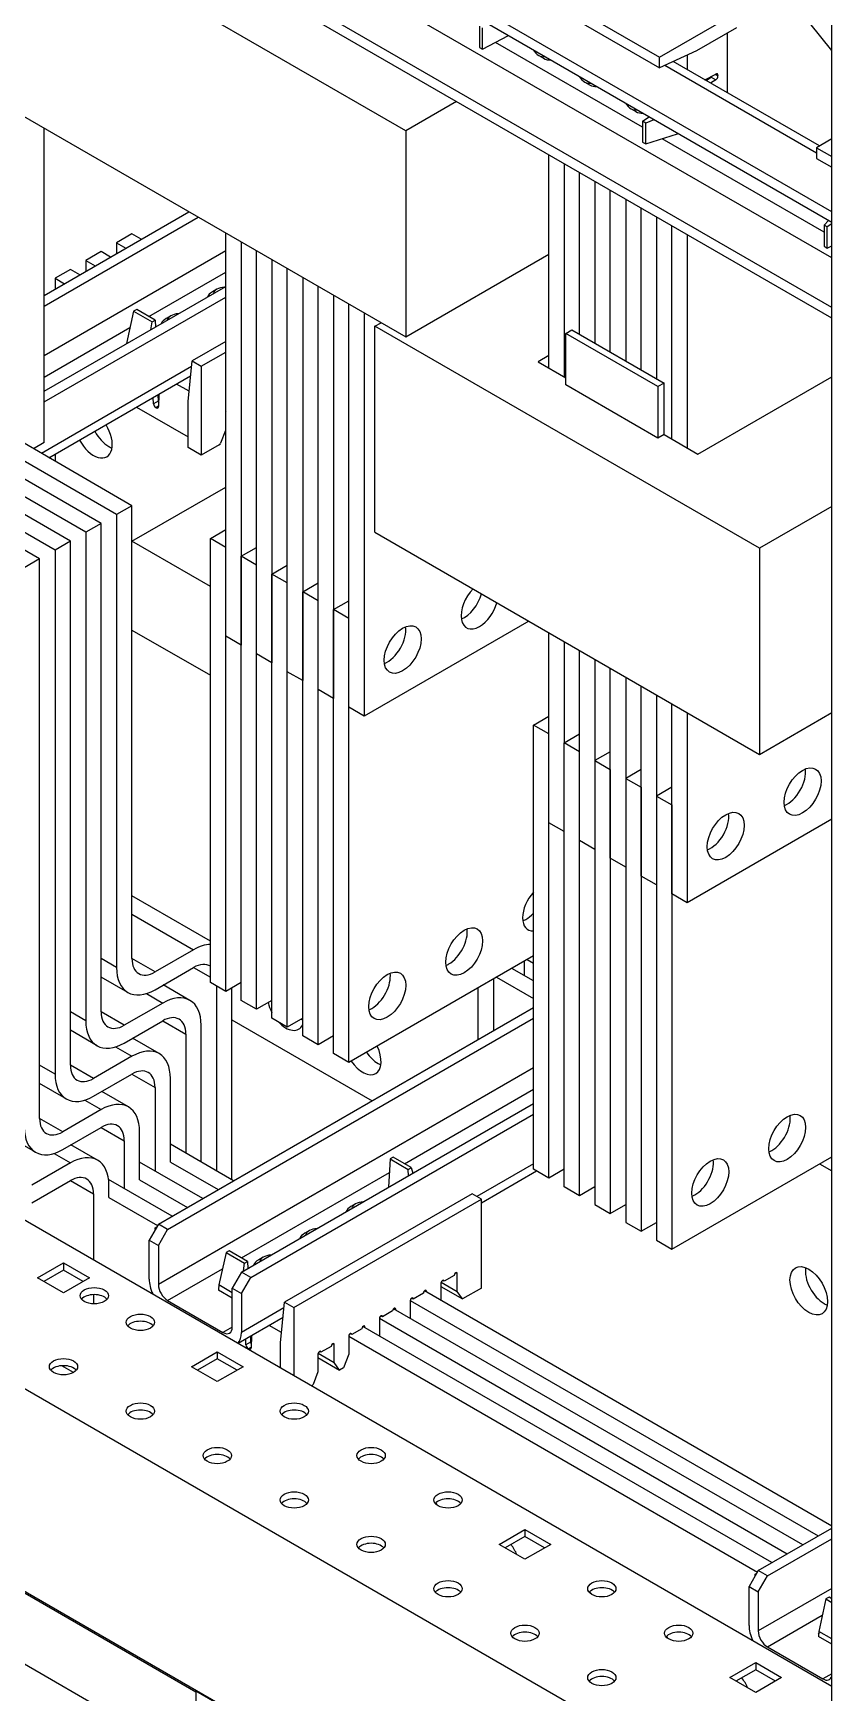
# Model space of a CAD drawing. Header units: millimetres. Extents: x -116965 to 323937, y 291661 to 566926.
# Drawn here: x -23767.9 to -23676.1, y 302026.2 to 302216.9 of the extents above; entities that cross this region are included whole.
import ezdxf

# ---------------------------------------------------------------- set-up
doc = ezdxf.new("R2010")
doc.units = ezdxf.units.MM
doc.layers.add('ALPHA', color=255, linetype='Continuous')

msp = doc.modelspace()

# ---------------------------------------------------------------- linework, layer by layer
at = {"layer": 'ALPHA'}
for p, q in [((-23676.075635, 301916.535124), (-23676.075635, 302386.020658)), ((-23676.075635, 302196.389325), (-23849.67035, 302296.61428)), ((-23676.075635, 302195.16458), (-23849.67035, 302295.389535)), ((-23676.075635, 302191.082097), (-23846.488369, 302289.469935)), ((-23676.075635, 302185.366621), (-23849.67035, 302285.591576)), ((-23676.075635, 302184.141876), (-23849.67035, 302284.366831)), ((-23725.042779, 302205.676974), (-23769.236953, 302231.192492)), ((-23717.441382, 302226.599698), (-23695.874625, 302214.148125)), ((-23717.441382, 302225.374953), (-23695.874625, 302212.923381)), ((-23676.075635, 302214.911587), (-23684.118975, 302224.917638)), ((-23695.874625, 302214.148125), (-23687.03579, 302219.251229)), ((-23716.557498, 302217.720298), (-23716.557498, 302215.270808)), ((-23716.203945, 302215.066684), (-23716.203945, 302217.516174)), ((-23716.203945, 302215.066684), (-23713.246953, 302216.62545)), ((-23687.03579, 302217.512091), (-23691.631984, 302214.858478)), ((-23688.09645, 302216.899719), (-23688.09645, 302210.059634)), ((-23731.583518, 302216.189367), (-23731.583518, 302216.189367)), ((-23729.815751, 302215.168747), (-23729.815751, 302215.168746)), ((-23716.557498, 302215.270808), (-23716.203945, 302215.066684)), ((-23697.819169, 302206.085222), (-23714.725449, 302215.846067)), ((-23691.631984, 302214.857967), (-23695.874625, 302212.923381)), ((-23691.631984, 302214.858478), (-23691.631984, 302214.857967)), ((-23709.751595, 302214.342043), (-23709.221265, 302214.035857)), ((-23695.874625, 302212.923381), (-23695.874625, 302214.148125)), ((-23677.843402, 302203.125422), (-23695.282008, 302213.193606)), ((-23677.495052, 302203.938914), (-23694.300129, 302213.641329)), ((-23692.699173, 302214.371343), (-23692.692644, 302214.367574)), ((-23692.692644, 302214.367574), (-23692.692644, 302212.713248)), ((-23704.448295, 302211.280181), (-23703.917964, 302210.973995)), ((-23690.657196, 302211.538081), (-23689.413021, 302212.206237)), ((-23690.529214, 302211.46419), (-23689.937725, 302211.844076)), ((-23690.217771, 302211.664216), (-23690.217771, 302211.774065)), ((-23689.407395, 302211.53789), (-23689.998884, 302211.158004)), ((-23689.937725, 302211.844076), (-23689.407395, 302211.53789)), ((-23689.157111, 302211.988095), (-23689.476188, 302212.172315)), ((-23689.422443, 302212.201177), (-23689.157111, 302212.047988)), ((-23689.157111, 302212.047988), (-23689.157111, 302211.988095)), ((-23719.209149, 302209.045022), (-23725.042779, 302205.676974)), ((-23769.236953, 302207.514091), (-23725.042779, 302181.998573)), ((-23699.144994, 302208.218319), (-23698.614664, 302207.912133)), ((-23697.819169, 302206.782194), (-23697.051689, 302207.27511)), ((-23696.513201, 302206.964214), (-23697.465615, 302206.57807)), ((-23766.585301, 302169.853188), (-23766.585302, 302205.98316)), ((-23725.042779, 302205.676974), (-23725.042779, 302181.998573)), ((-23697.819169, 302206.782194), (-23697.819169, 302204.374148)), ((-23697.465615, 302206.57807), (-23697.819169, 302206.782194)), ((-23697.465615, 302204.170023), (-23697.465615, 302206.57807)), ((-23697.465615, 302204.170023), (-23693.824015, 302205.336858)), ((-23693.824015, 302205.336858), (-23693.824015, 302205.411612)), ((-23693.824015, 302205.336858), (-23693.756917, 302205.372873)), ((-23697.819169, 302204.374148), (-23697.465615, 302204.170023)), ((-23676.959519, 302194.041897), (-23695.559696, 302204.780715)), ((-23676.075635, 302204.758415), (-23677.843402, 302203.737794)), ((-23677.843402, 302203.737794), (-23677.843402, 302202.513049)), ((-23677.843402, 302203.737794), (-23676.075635, 302202.717173)), ((-23708.602546, 302178.4264), (-23708.602547, 302202.921297)), ((-23706.83478, 302201.900677), (-23706.834779, 302177.40578)), ((-23677.843402, 302202.513049), (-23676.075635, 302201.492428)), ((-23705.067013, 302182.304759), (-23705.067013, 302200.880056)), ((-23703.299246, 302199.859435), (-23703.299246, 302181.284138)), ((-23701.531479, 302180.263518), (-23701.531479, 302198.838815)), ((-23699.763712, 302197.818194), (-23699.763712, 302179.242897)), ((-23766.585302, 302186.776714), (-23749.9552, 302196.381766)), ((-23766.585302, 302185.551736), (-23748.894539, 302195.769393)), ((-23697.995945, 302178.222276), (-23697.995945, 302196.797573)), ((-23696.228178, 302195.776952), (-23696.228178, 302177.201656)), ((-23756.509031, 302193.837776), (-23758.276798, 302192.817155)), ((-23755.434232, 302193.21724), (-23756.509031, 302193.837776)), ((-23745.725653, 302147.603655), (-23745.725653, 302193.939836)), ((-23694.460411, 302170.261435), (-23694.460411, 302194.756332)), ((-23692.692644, 302193.735711), (-23692.692644, 302169.240814)), ((-23676.959519, 302194.858394), (-23676.445162, 302195.377927)), ((-23676.605965, 302194.65427), (-23676.959519, 302194.858394)), ((-23676.959519, 302194.858394), (-23676.959518, 302192.408904)), ((-23676.075635, 302194.987081), (-23676.605965, 302194.65427)), ((-23676.605965, 302192.20478), (-23676.605965, 302194.65427)), ((-23745.725653, 302191.884171), (-23766.585301, 302179.83626)), ((-23760.044565, 302191.796534), (-23761.812332, 302190.775913)), ((-23758.969092, 302191.17561), (-23760.044565, 302191.796534)), ((-23758.276798, 302192.817155), (-23757.201662, 302192.196425)), ((-23758.276798, 302192.817155), (-23758.276798, 302191.575458)), ((-23743.957887, 302192.919215), (-23743.957887, 302146.583034)), ((-23742.19012, 302145.562413), (-23742.19012, 302191.898595)), ((-23676.959518, 302192.408904), (-23676.605965, 302192.20478)), ((-23676.605965, 302192.20478), (-23676.075635, 302192.484341)), ((-23763.580099, 302189.755293), (-23765.347866, 302188.734672)), ((-23762.503953, 302189.133979), (-23763.580099, 302189.755293)), ((-23761.812332, 302190.775913), (-23760.736523, 302190.154794)), ((-23761.812332, 302190.775913), (-23761.812332, 302189.533439)), ((-23740.422353, 302190.877974), (-23740.422353, 302144.541792)), ((-23738.654584, 302143.521172), (-23738.654585, 302189.857353)), ((-23725.042779, 302181.998573), (-23708.602547, 302191.490346)), ((-23756.50903, 302162.60678), (-23800.703204, 302188.122298)), ((-23765.347866, 302188.734672), (-23764.271383, 302188.113164)), ((-23765.347866, 302188.734672), (-23765.347866, 302187.49142)), ((-23754.550044, 302184.337743), (-23745.725653, 302189.434448)), ((-23736.886818, 302188.836732), (-23736.886817, 302142.500551)), ((-23760.044564, 302160.565538), (-23804.238738, 302186.081056)), ((-23758.276797, 302161.586159), (-23802.470971, 302187.101677)), ((-23766.585301, 302175.751911), (-23745.725653, 302187.799822)), ((-23766.585301, 302174.526932), (-23745.725653, 302186.574844)), ((-23746.737659, 302187.481838), (-23747.267989, 302187.175652)), ((-23735.119052, 302141.47993), (-23735.119052, 302187.816112)), ((-23733.351285, 302186.795491), (-23733.351285, 302140.45931)), ((-23763.580098, 302158.524296), (-23807.774272, 302184.039815)), ((-23761.812331, 302159.544917), (-23806.006505, 302185.060435)), ((-23756.317339, 302184.949532), (-23757.151923, 302181.226394)), ((-23755.963853, 302185.153695), (-23756.317339, 302184.949532)), ((-23756.317339, 302184.949532), (-23754.195615, 302183.725021)), ((-23753.842129, 302183.929184), (-23755.963853, 302185.153695)), ((-23752.03995, 302184.419393), (-23752.57028, 302184.113206)), ((-23731.583518, 302139.438689), (-23731.583518, 302185.77487)), ((-23729.815751, 302184.754249), (-23729.815751, 302138.418068)), ((-23765.347865, 302157.503676), (-23809.542039, 302183.019194)), ((-23766.585301, 302177.386537), (-23756.737714, 302183.07421)), ((-23754.329517, 302182.830487), (-23754.195615, 302183.725021)), ((-23754.195615, 302183.725021), (-23753.842129, 302183.929184)), ((-23753.842129, 302183.929184), (-23753.812636, 302183.129022)), ((-23728.578313, 302183.223318), (-23727.871206, 302183.631566)), ((-23728.578313, 302159.544917), (-23728.578313, 302183.223318)), ((-23684.384139, 302157.7078), (-23728.578313, 302183.223318)), ((-23706.658003, 302182.406821), (-23705.950896, 302182.81507)), ((-23706.658003, 302176.487221), (-23706.658003, 302182.406821)), ((-23696.051401, 302176.283097), (-23706.658003, 302182.406821)), ((-23705.950896, 302182.81507), (-23695.344294, 302176.691345)), ((-23767.115632, 302156.483055), (-23811.309806, 302181.998573)), ((-23757.151923, 302181.226394), (-23757.152948, 302181.199757)), ((-23757.129367, 302181.213376), (-23757.151923, 302181.226394)), ((-23745.725653, 302181.47139), (-23749.598075, 302179.234795)), ((-23748.537212, 302178.622539), (-23745.725653, 302180.246412)), ((-23749.660339, 302178.586811), (-23766.92051, 302168.61785)), ((-23750.044079, 302174.593218), (-23749.598075, 302179.234795)), ((-23749.598075, 302179.234795), (-23748.537212, 302178.622539)), ((-23748.537212, 302178.622539), (-23748.537212, 302168.416332)), ((-23708.602546, 302179.855269), (-23709.839983, 302179.140835)), ((-23709.839983, 302179.140835), (-23706.658003, 302177.303718)), ((-23766.042116, 302168.110709), (-23749.763546, 302177.512726)), ((-23749.938825, 302175.756985), (-23751.371669, 302176.583922)), ((-23696.051401, 302170.363497), (-23706.658003, 302176.487221)), ((-23695.344294, 302176.691345), (-23696.051401, 302176.283097)), ((-23695.344294, 302170.771745), (-23695.344294, 302176.691345)), ((-23691.455207, 302168.526379), (-23676.075635, 302177.40578)), ((-23754.029768, 302174.328396), (-23754.055764, 302175.033669)), ((-23753.499539, 302174.63464), (-23754.029768, 302174.328396)), ((-23753.525535, 302175.339913), (-23753.499539, 302174.63464)), ((-23753.511566, 302174.960951), (-23753.422978, 302174.909824)), ((-23753.407641, 302175.408005), (-23753.451078, 302173.99703)), ((-23750.043637, 302174.592963), (-23750.044079, 302174.593218)), ((-23750.043637, 302169.285735), (-23750.043637, 302174.592963)), ((-23749.931868, 302175.761003), (-23749.938825, 302175.756985)), ((-23696.051401, 302176.283097), (-23696.051401, 302170.363497)), ((-23755.967862, 302173.929298), (-23750.043637, 302170.510247)), ((-23753.764802, 302173.88259), (-23753.448986, 302174.064996)), ((-23753.716132, 302173.854501), (-23753.764802, 302173.88259)), ((-23753.450748, 302174.007779), (-23753.716132, 302173.854501)), ((-23745.762347, 302173.284998), (-23745.762347, 302171.243756)), ((-23745.762347, 302172.889288), (-23745.725653, 302172.868111)), ((-23745.74095, 302173.394711), (-23745.725653, 302173.385884)), ((-23745.762347, 302171.243756), (-23746.323581, 302169.796921)), ((-23695.344294, 302170.771745), (-23696.051401, 302170.363497)), ((-23695.344294, 302170.771745), (-23691.455207, 302168.526379)), ((-23766.585301, 302169.853188), (-23767.822739, 302169.138753)), ((-23748.537212, 302168.416332), (-23750.043637, 302169.285735)), ((-23746.476645, 302169.606454), (-23748.537212, 302168.416332)), ((-23765.347866, 302168.511687), (-23765.347866, 302167.709884)), ((-23756.50903, 302158.524299), (-23745.725653, 302164.750085)), ((-23756.50903, 302162.60678), (-23758.276797, 302161.586159)), ((-23758.276797, 302161.586159), (-23758.276797, 302109.534502)), ((-23756.50903, 302110.555123), (-23756.50903, 302162.60678)), ((-23676.075635, 302162.504717), (-23684.384139, 302157.7078)), ((-23760.044564, 302160.565538), (-23761.812331, 302159.544917)), ((-23761.812331, 302159.544917), (-23761.81233, 302103.410778)), ((-23760.044564, 302104.431398), (-23760.044564, 302160.565538)), ((-23747.493419, 302158.830483), (-23745.725653, 302159.851103)), ((-23728.578313, 302159.544917), (-23684.384139, 302134.029399)), ((-23763.580098, 302158.524296), (-23765.347865, 302157.503676)), ((-23765.347865, 302157.503676), (-23765.347864, 302097.287053)), ((-23763.580097, 302098.307674), (-23763.580098, 302158.524296)), ((-23747.493419, 302153.319132), (-23756.50903, 302158.524298)), ((-23745.725653, 302157.809863), (-23747.493419, 302158.830483)), ((-23747.493418, 302107.799447), (-23747.493419, 302158.830483)), ((-23743.957885, 302156.789241), (-23742.19012, 302157.809861)), ((-23684.384139, 302157.7078), (-23684.384139, 302134.029399)), ((-23767.115632, 302156.483055), (-23768.883399, 302155.462434)), ((-23767.115631, 302092.18395), (-23767.115632, 302156.483055)), ((-23742.19012, 302155.768622), (-23743.957885, 302156.789241)), ((-23743.957884, 302105.758205), (-23743.957885, 302156.789241)), ((-23740.422351, 302154.748), (-23738.654584, 302155.768621)), ((-23738.654584, 302153.727379), (-23740.422351, 302154.748)), ((-23740.42235, 302103.716964), (-23740.422351, 302154.748)), ((-23738.654583, 302102.696343), (-23738.654584, 302153.727379)), ((-23736.886817, 302152.706758), (-23735.119052, 302153.727378)), ((-23735.119052, 302151.686139), (-23736.886817, 302152.706758)), ((-23736.886816, 302101.675723), (-23736.886817, 302152.706758)), ((-23733.351283, 302150.665517), (-23731.583518, 302151.686137)), ((-23731.583518, 302149.644897), (-23733.351283, 302150.665517)), ((-23733.351283, 302099.634481), (-23733.351283, 302150.665517)), ((-23756.50903, 302148.31809), (-23747.493419, 302143.112925)), ((-23710.900644, 302149.33871), (-23729.815751, 302138.418068)), ((-23708.602546, 302126.17062), (-23708.602546, 302148.011903)), ((-23743.957887, 302146.583034), (-23745.725653, 302147.603655)), ((-23745.725651, 302106.778826), (-23745.725652, 302147.603654)), ((-23743.957885, 302146.583035), (-23743.957887, 302146.583034)), ((-23706.834779, 302146.991282), (-23706.834779, 302135.356209)), ((-23705.067012, 302124.129378), (-23705.067012, 302145.970661)), ((-23740.422353, 302144.541792), (-23742.19012, 302145.562413)), ((-23742.190117, 302104.737585), (-23742.190118, 302145.562412)), ((-23740.422351, 302144.541793), (-23740.422353, 302144.541792)), ((-23703.299245, 302144.950041), (-23703.299245, 302133.314967)), ((-23736.886817, 302142.500551), (-23738.654584, 302143.521172)), ((-23701.531478, 302122.088137), (-23701.531478, 302143.92942)), ((-23699.763711, 302142.908799), (-23699.763711, 302131.273726)), ((-23733.351285, 302140.45931), (-23735.119052, 302141.47993)), ((-23735.11905, 302100.655102), (-23735.11905, 302141.479929)), ((-23733.351283, 302140.459311), (-23733.351285, 302140.45931)), ((-23697.995944, 302120.046895), (-23697.995944, 302141.888179)), ((-23696.228177, 302140.867558), (-23696.228177, 302129.232484)), ((-23871.237107, 302139.642815), (-23676.075635, 302026.966287)), ((-23729.815751, 302138.418068), (-23731.583518, 302139.438689)), ((-23731.583516, 302098.61386), (-23731.583516, 302139.438688)), ((-23710.370314, 302137.397449), (-23708.602546, 302138.418071)), ((-23694.46041, 302118.005654), (-23694.46041, 302139.846937)), ((-23692.692643, 302138.826316), (-23692.692643, 302116.985033)), ((-23684.384139, 302134.029399), (-23676.075635, 302138.826316)), ((-23708.602547, 302136.376829), (-23710.370314, 302137.397449)), ((-23710.370314, 302086.366413), (-23710.370314, 302137.397449)), ((-23708.602547, 302085.345792), (-23708.602547, 302136.376829)), ((-23708.602546, 302136.376829), (-23708.602547, 302136.376829)), ((-23706.83478, 302135.356208), (-23705.067012, 302136.376829)), ((-23705.067013, 302134.335587), (-23706.83478, 302135.356208)), ((-23706.83478, 302084.325172), (-23706.83478, 302135.356208)), ((-23705.067012, 302134.335588), (-23705.067013, 302134.335587)), ((-23705.067013, 302083.304551), (-23705.067013, 302134.335587)), ((-23701.531478, 302134.335588), (-23703.299246, 302133.314966)), ((-23703.299246, 302133.314966), (-23703.299246, 302082.28393)), ((-23703.299246, 302133.314966), (-23701.531479, 302132.294346)), ((-23701.531479, 302132.294346), (-23701.531479, 302081.263309)), ((-23701.531479, 302132.294346), (-23701.531478, 302132.294346)), ((-23697.995944, 302132.294346), (-23699.763712, 302131.273725)), ((-23699.763712, 302131.273725), (-23699.763712, 302080.242689)), ((-23699.763712, 302131.273725), (-23697.995945, 302130.253104)), ((-23888.030893, 302129.946918), (-23676.075635, 302007.574493)), ((-23697.995945, 302130.253104), (-23697.995944, 302130.253105)), ((-23697.995945, 302130.253104), (-23697.995945, 302079.222068)), ((-23694.46041, 302130.253105), (-23696.228178, 302129.232484)), ((-23696.228178, 302129.232484), (-23696.228178, 302078.201447)), ((-23696.228178, 302129.232484), (-23694.460411, 302128.211863)), ((-23694.460411, 302128.211863), (-23694.460411, 302077.180827)), ((-23694.460411, 302128.211863), (-23694.46041, 302128.211863)), ((-23706.83478, 302125.15), (-23708.602546, 302126.17062)), ((-23676.075635, 302126.578868), (-23692.692643, 302116.985033)), ((-23703.299246, 302123.108758), (-23705.067012, 302124.129378)), ((-23699.763712, 302121.067517), (-23701.531478, 302122.088137)), ((-23696.228178, 302119.026275), (-23697.995944, 302120.046895)), ((-23747.493418, 302112.566836), (-23756.50903, 302117.772002)), ((-23692.692643, 302116.985033), (-23694.46041, 302118.005654)), ((-23756.50903, 302115.658227), (-23749.437962, 302111.575744)), ((-23749.437962, 302111.575744), (-23753.857379, 302109.024192)), ((-23758.276797, 302109.534502), (-23760.044564, 302110.555123)), ((-23753.857379, 302109.024192), (-23756.50903, 302110.555123)), ((-23710.370314, 302110.861308), (-23731.583516, 302098.61386)), ((-23711.430974, 302110.248936), (-23711.430974, 302108.615945)), ((-23711.077419, 302110.453061), (-23710.370314, 302110.044814)), ((-23756.982379, 302106.673395), (-23760.044564, 302108.441348)), ((-23753.857379, 302106.98295), (-23749.437962, 302109.534502)), ((-23749.437962, 302109.534502), (-23747.493418, 302108.41182)), ((-23745.725651, 302106.778826), (-23747.493418, 302107.799447)), ((-23743.957884, 302107.799447), (-23745.725651, 302106.778826)), ((-23714.966508, 302108.207695), (-23714.966508, 302102.274031)), ((-23714.612953, 302108.41182), (-23710.370314, 302105.962331)), ((-23710.370314, 302108.003572), (-23712.845186, 302109.43244)), ((-23888.030893, 302106.676766), (-23676.075635, 301984.30434)), ((-23754.855435, 302106.538557), (-23752.973496, 302105.452019)), ((-23749.848496, 302105.761575), (-23752.91068, 302107.529527)), ((-23746.786311, 302107.391199), (-23746.786311, 302086.162288)), ((-23745.018544, 302085.141667), (-23745.018544, 302107.187075)), ((-23716.734275, 302101.253411), (-23716.734275, 302107.187074)), ((-23761.81233, 302103.410778), (-23763.580097, 302104.431398)), ((-23757.392913, 302102.900467), (-23760.044563, 302104.431399)), ((-23752.973496, 302105.452019), (-23757.392913, 302102.900467)), ((-23753.469182, 302080.044502), (-23710.370314, 302104.927645)), ((-23742.190117, 302104.737585), (-23743.957884, 302105.758205)), ((-23740.42235, 302105.758205), (-23742.190117, 302104.737585)), ((-23760.517913, 302100.549671), (-23763.580097, 302102.317624)), ((-23757.392913, 302100.859226), (-23752.973496, 302103.410778)), ((-23752.973496, 302103.410778), (-23750.321845, 302101.879847)), ((-23752.408522, 302079.43213), (-23710.370314, 302103.7029)), ((-23748.554078, 302087.182908), (-23748.554078, 302102.900468)), ((-23745.018544, 302103.51284), (-23728.919686, 302094.21816)), ((-23738.654583, 302102.696343), (-23740.42235, 302103.716964)), ((-23736.886817, 302103.716964), (-23738.654583, 302102.696343)), ((-23758.390969, 302100.414833), (-23756.50903, 302099.328295)), ((-23753.384029, 302099.63785), (-23756.446214, 302101.405803)), ((-23750.321845, 302101.879847), (-23750.321845, 302088.203529)), ((-23735.11905, 302100.655102), (-23736.886816, 302101.675723)), ((-23733.351283, 302101.675723), (-23735.11905, 302100.655102)), ((-23765.347864, 302097.287053), (-23767.115631, 302098.307674)), ((-23760.928447, 302096.776743), (-23763.580097, 302098.307674)), ((-23756.50903, 302099.328295), (-23760.928447, 302096.776743)), ((-23731.583516, 302098.61386), (-23733.351283, 302099.634481)), ((-23760.928447, 302094.735502), (-23756.509029, 302097.287054)), ((-23756.509029, 302097.287054), (-23753.857379, 302095.756122)), ((-23710.370314, 302097.987424), (-23753.469182, 302073.104281)), ((-23752.089612, 302087.182911), (-23752.089612, 302096.776743)), ((-23764.053447, 302094.425946), (-23767.115631, 302096.193899)), ((-23756.919563, 302093.514126), (-23759.981748, 302095.282079)), ((-23753.857379, 302095.756122), (-23753.857379, 302086.162288)), ((-23725.184911, 302086.984723), (-23710.370314, 302095.537935)), ((-23760.044563, 302093.204571), (-23764.463981, 302090.653019)), ((-23761.926503, 302094.291109), (-23760.044563, 302093.204571)), ((-23743.92324, 302074.53315), (-23710.370314, 302093.904941)), ((-23742.86258, 302073.920778), (-23710.370314, 302092.680197)), ((-23764.463981, 302090.653019), (-23767.115631, 302092.18395)), ((-23764.463981, 302088.611777), (-23760.044563, 302091.163329)), ((-23760.044563, 302091.163329), (-23757.392913, 302089.632398)), ((-23755.625146, 302085.141669), (-23755.625146, 302090.653019)), ((-23871.413883, 302088.713841), (-23676.075635, 301975.935251)), ((-23767.588981, 302088.302222), (-23770.651165, 302090.070175)), ((-23760.455097, 302087.390401), (-23763.517281, 302089.158354)), ((-23757.392913, 302089.632398), (-23757.392913, 302084.121046)), ((-23744.829589, 302085.032574), (-23752.089612, 302089.22415)), ((-23763.580097, 302087.080846), (-23767.999515, 302084.529294)), ((-23765.462037, 302088.167384), (-23763.580097, 302087.080846)), ((-23748.365123, 302082.991332), (-23755.625146, 302087.182909)), ((-23752.089614, 302087.18291), (-23746.597356, 302084.011953)), ((-23726.849167, 302087.537334), (-23727.011449, 302084.297178)), ((-23726.495613, 302087.741458), (-23726.849167, 302087.537334)), ((-23726.849167, 302087.537334), (-23724.763737, 302086.33331)), ((-23724.410184, 302086.537434), (-23726.495613, 302087.741458)), ((-23710.370314, 302086.964721), (-23716.876406, 302083.208427)), ((-23694.460411, 302077.180827), (-23676.075635, 302087.795282)), ((-23677.489849, 302086.978786), (-23676.075635, 302086.162289)), ((-23767.999515, 302082.488053), (-23763.580097, 302085.039605)), ((-23763.580097, 302085.039605), (-23760.928447, 302083.508674)), ((-23751.900657, 302080.950091), (-23759.197181, 302085.162741)), ((-23755.625148, 302085.141668), (-23750.13289, 302081.970711)), ((-23743.92324, 302076.166144), (-23726.927226, 302085.978797)), ((-23724.763737, 302086.33331), (-23724.410184, 302086.537434)), ((-23724.742015, 302085.607436), (-23724.763737, 302086.33331)), ((-23724.410184, 302086.537434), (-23724.239603, 302085.897504)), ((-23716.346076, 302082.500001), (-23710.009784, 302086.158261)), ((-23708.602547, 302085.345792), (-23710.370314, 302086.366413)), ((-23706.83478, 302086.366413), (-23708.602547, 302085.345792)), ((-23760.928447, 302083.508674), (-23760.928447, 302075.95608)), ((-23759.160682, 302083.100427), (-23753.568803, 302079.871954)), ((-23759.16068, 302083.100428), (-23759.16068, 302084.529294)), ((-23717.406736, 302083.514613), (-23738.973493, 302071.06304)), ((-23716.346076, 302082.90224), (-23717.406736, 302083.514613)), ((-23705.067013, 302083.304551), (-23706.83478, 302084.325172)), ((-23703.299246, 302084.325172), (-23705.067013, 302083.304551)), ((-23737.912833, 302070.450667), (-23716.346076, 302082.90224)), ((-23730.80641, 302082.371518), (-23731.33674, 302082.065331)), ((-23716.346076, 302072.696033), (-23716.346076, 302082.90224)), ((-23703.299246, 302082.28393), (-23701.531479, 302081.263309)), ((-23701.531479, 302081.263309), (-23699.763712, 302082.28393)), ((-23753.469182, 302080.044502), (-23754.529842, 302078.207385)), ((-23753.822735, 302079.636254), (-23753.645959, 302079.738316)), ((-23753.822735, 302079.43213), (-23753.822735, 302079.636254)), ((-23753.822735, 302079.636254), (-23753.734347, 302079.585223)), ((-23752.408522, 302079.43213), (-23753.469182, 302080.044502)), ((-23753.469182, 302077.595013), (-23752.408522, 302079.43213)), ((-23736.10971, 302079.309655), (-23736.64004, 302079.003469)), ((-23699.763712, 302080.242689), (-23697.995945, 302079.222068)), ((-23697.995945, 302079.222068), (-23696.228178, 302080.242689)), ((-23754.529842, 302078.207385), (-23753.469182, 302077.595013)), ((-23754.529842, 302073.716654), (-23754.529842, 302078.207385)), ((-23753.469182, 302077.595013), (-23753.469182, 302073.104281)), ((-23696.228178, 302078.201447), (-23694.460411, 302077.180827)), ((-23767.345443, 302073.863809), (-23764.375594, 302075.578452)), ((-23764.375594, 302075.578452), (-23764.375594, 302074.761955)), ((-23764.375594, 302075.578452), (-23761.405746, 302073.863809)), ((-23745.691007, 302076.778516), (-23746.525701, 302073.055469)), ((-23745.337454, 302076.98264), (-23745.691007, 302076.778516)), ((-23745.691007, 302076.778516), (-23743.569687, 302075.553771)), ((-23743.216134, 302075.757895), (-23745.337454, 302076.98264)), ((-23743.703512, 302074.660011), (-23743.569687, 302075.553771)), ((-23743.569687, 302075.553771), (-23743.216134, 302075.757895)), ((-23743.216134, 302075.757895), (-23743.186671, 302074.958409)), ((-23741.413011, 302076.247793), (-23741.943341, 302075.941607)), ((-23764.375594, 302072.149166), (-23767.345443, 302073.863809)), ((-23764.375594, 302074.761955), (-23766.638336, 302073.455561)), ((-23762.112853, 302073.455561), (-23764.375594, 302074.761955)), ((-23761.405746, 302073.863809), (-23764.375594, 302072.149166)), ((-23752.408522, 302071.267164), (-23746.111554, 302074.90272)), ((-23743.92324, 302074.53315), (-23744.983901, 302072.696033)), ((-23742.86258, 302073.920778), (-23743.92324, 302074.53315)), ((-23743.92324, 302072.083661), (-23742.86258, 302073.920778)), ((-23720.64175, 302073.481911), (-23720.818526, 302073.583973)), ((-23719.475023, 302074.155521), (-23720.64175, 302073.481911)), ((-23719.298247, 302074.461707), (-23719.12147, 302074.359645)), ((-23719.12147, 302072.318403), (-23719.12147, 302074.359645)), ((-23830.599, 302073.314323), (-23749.173508, 302026.303293)), ((-23760.928447, 302071.942877), (-23760.928447, 302070.885762)), ((-23746.574891, 302072.798095), (-23746.534714, 302072.821291)), ((-23746.536461, 302072.775908), (-23746.574891, 302072.798095)), ((-23746.525701, 302073.055469), (-23746.548759, 302072.456409)), ((-23744.983901, 302071.552938), (-23746.548759, 302072.456409)), ((-23744.983901, 302072.16531), (-23746.525701, 302073.055469)), ((-23744.983901, 302072.696033), (-23743.92324, 302072.083661)), ((-23744.983901, 302068.205302), (-23744.983901, 302072.696033)), ((-23743.92324, 302072.083661), (-23743.92324, 302067.592929)), ((-23724.177283, 302071.44067), (-23724.35406, 302071.542732)), ((-23723.010557, 302072.114279), (-23724.177283, 302071.44067)), ((-23676.075635, 302045.33746), (-23722.897424, 302072.370033)), ((-23722.833781, 302072.420465), (-23722.657004, 302072.318403)), ((-23722.657004, 302072.231226), (-23722.657004, 302072.318403)), ((-23720.995303, 302073.277787), (-23720.995303, 302071.271842)), ((-23720.995303, 302072.882623), (-23718.509098, 302071.447212)), ((-23720.973777, 302073.387834), (-23719.12147, 302072.318403)), ((-23718.509098, 302071.447212), (-23719.12147, 302072.318403)), ((-23716.346076, 302072.696033), (-23718.509098, 302071.447212)), ((-23752.408522, 302071.267164), (-23746.044561, 302067.592929)), ((-23739.035779, 302070.414706), (-23743.92324, 302067.592929)), ((-23739.419412, 302066.421512), (-23738.973493, 302071.06304)), ((-23738.973493, 302071.06304), (-23737.912833, 302070.450667)), ((-23737.912833, 302070.450667), (-23737.912833, 302062.66801)), ((-23726.546091, 302070.073038), (-23727.712817, 302069.399428)), ((-23679.420421, 302043.18609), (-23726.432958, 302070.328791)), ((-23726.369314, 302070.379224), (-23726.192538, 302070.277162)), ((-23726.192538, 302070.189984), (-23726.192538, 302070.277162)), ((-23724.530837, 302071.236545), (-23724.530837, 302069.230601)), ((-23724.528559, 302071.270527), (-23677.652991, 302044.206905)), ((-23744.983901, 302068.205302), (-23746.044561, 302067.592929)), ((-23744.304463, 302066.358219), (-23739.138979, 302069.340512)), ((-23739.313775, 302067.585267), (-23740.746464, 302068.41243)), ((-23730.081625, 302068.031796), (-23731.248351, 302067.358187)), ((-23682.955282, 302041.14446), (-23729.968492, 302068.28755)), ((-23729.904848, 302068.337983), (-23729.728072, 302068.23592)), ((-23729.728072, 302068.148743), (-23729.728072, 302068.23592)), ((-23728.066371, 302069.195304), (-23728.066371, 302067.189359)), ((-23728.064092, 302069.229285), (-23681.187851, 302042.165275)), ((-23727.712817, 302069.399428), (-23727.889594, 302069.50149)), ((-23743.403938, 302066.157128), (-23743.429956, 302066.863116)), ((-23742.873608, 302066.463314), (-23743.403938, 302066.157128)), ((-23743.139024, 302065.711293), (-23742.82327, 302065.893593)), ((-23742.82503, 302065.836388), (-23743.090363, 302065.683198)), ((-23742.899625, 302067.169302), (-23742.873608, 302066.463314)), ((-23742.885638, 302066.789745), (-23742.797257, 302066.738718)), ((-23742.781912, 302067.237264), (-23742.825359, 302065.825699)), ((-23739.41897, 302066.421257), (-23739.419412, 302066.421512)), ((-23739.41897, 302063.537578), (-23739.41897, 302066.421257)), ((-23739.307246, 302067.589037), (-23739.313775, 302067.585267)), ((-23733.617159, 302065.990555), (-23734.783885, 302065.316945)), ((-23733.440382, 302066.296741), (-23733.263606, 302066.194679)), ((-23733.263606, 302064.153438), (-23733.263606, 302066.194679)), ((-23731.601905, 302067.154063), (-23731.601905, 302065.112821)), ((-23731.599626, 302067.188044), (-23684.626007, 302040.067812)), ((-23731.248351, 302067.358187), (-23731.425128, 302067.460249)), ((-23749.667773, 302063.657602), (-23746.697925, 302065.372245)), ((-23746.697925, 302064.555748), (-23748.960666, 302063.249354)), ((-23746.697925, 302065.372245), (-23746.697925, 302064.555748)), ((-23746.697925, 302065.372245), (-23743.728076, 302063.657602)), ((-23744.435183, 302063.249354), (-23746.697925, 302064.555748)), ((-23743.090363, 302065.683198), (-23743.139024, 302065.711293)), ((-23735.137439, 302065.112821), (-23735.137439, 302063.07158)), ((-23735.137439, 302064.717657), (-23732.651233, 302063.282246)), ((-23735.115913, 302065.222868), (-23733.263606, 302064.153438)), ((-23734.783885, 302065.316945), (-23734.960662, 302065.419007)), ((-23732.651233, 302063.282246), (-23733.263606, 302064.153438)), ((-23731.601905, 302065.112821), (-23732.214277, 302063.534523)), ((-23763.226546, 302062.994199), (-23764.574198, 302063.772266)), ((-23746.697925, 302061.942959), (-23749.667773, 302063.657602)), ((-23743.728076, 302063.657602), (-23746.697925, 302061.942959)), ((-23735.137439, 302063.07158), (-23735.69878, 302061.624806)), ((-23732.214277, 302063.534523), (-23732.651233, 302063.282246)), ((-23714.312434, 302043.245187), (-23711.342586, 302044.95983)), ((-23711.342586, 302044.95983), (-23711.342586, 302044.143334)), ((-23711.342586, 302044.95983), (-23708.372737, 302043.245187)), ((-23684.529301, 302040.235353), (-23676.075635, 302045.117939)), ((-23711.342586, 302041.530545), (-23714.312434, 302043.245187)), ((-23711.342586, 302044.143334), (-23713.605327, 302042.836939)), ((-23709.079844, 302042.836939), (-23711.342586, 302044.143334)), ((-23708.372737, 302043.245187), (-23711.342586, 302041.530545)), ((-23683.468439, 302039.623097), (-23676.075635, 302043.892961)), ((-23684.529301, 302040.235353), (-23685.58976, 302038.398119)), ((-23684.883797, 302039.827066), (-23684.705539, 302039.930022)), ((-23684.883797, 302039.827066), (-23684.79466, 302039.775622)), ((-23684.883797, 302039.621192), (-23684.883797, 302039.827066)), ((-23683.468439, 302039.623097), (-23684.529301, 302040.235353)), ((-23684.528897, 302037.785863), (-23683.468439, 302039.623097)), ((-23685.58976, 302038.398119), (-23684.528897, 302037.785863)), ((-23685.58976, 302033.907388), (-23685.58976, 302038.398119)), ((-23676.075635, 302038.177485), (-23684.528897, 302033.295132)), ((-23684.528897, 302037.785863), (-23684.528897, 302033.295132)), ((-23676.397506, 302037.174385), (-23676.750992, 302036.970222)), ((-23676.075635, 302036.988623), (-23676.397506, 302037.174385)), ((-23676.750992, 302036.970222), (-23677.585575, 302033.247083)), ((-23676.750992, 302036.970222), (-23676.075635, 302036.580453)), ((-23683.468035, 302031.458132), (-23677.171367, 302035.0949)), ((-23683.468035, 302031.458132), (-23677.102862, 302027.784597)), ((-23677.634909, 302032.989704), (-23677.594587, 302033.012993)), ((-23677.596341, 302032.967445), (-23677.634909, 302032.989704)), ((-23677.585575, 302033.247083), (-23677.608638, 302032.648021)), ((-23676.075635, 302031.763278), (-23677.608638, 302032.648021)), ((-23676.075635, 302032.375651), (-23677.585575, 302033.247083)), ((-23687.79593, 302027.935877), (-23684.826081, 302029.650519)), ((-23684.826081, 302029.650519), (-23684.826081, 302028.834023)), ((-23684.826081, 302029.650519), (-23681.856233, 302027.935877)), ((-23684.826081, 302026.221234), (-23687.79593, 302027.935877)), ((-23684.826081, 302028.834023), (-23687.088823, 302027.527628)), ((-23682.56334, 302027.527628), (-23684.826081, 302028.834023)), ((-23681.856233, 302027.935877), (-23684.826081, 302026.221234)), ((-23676.075635, 302028.377893), (-23677.102862, 302027.784597)), ((-23749.136438, 302026.486015), (-23749.173508, 302026.390471)), ((-23733.263606, 302017.204884), (-23749.173508, 302026.390471)), ((-23749.173508, 302026.390471), (-23749.173508, 302024.711093))]:
    msp.add_line(p, q, dxfattribs=at)
for centre, major_axis, ratio, start_param, end_param in [((-23709.751595, 302215.525963), (-0.725, 1.255737), 0.5773502606, 1.6734787432, 3.0389102222), ((-23709.221265, 302215.83215), (-1.1, 1.905256), 0.5773502606, 2.3561945125, 2.906675821), ((-23693.753305, 302213.755202), (0.75, 1.299038), 0.5773502692, 5.4977871587, 5.5032970451), ((-23704.448295, 302212.464101), (-0.725, 1.255737), 0.5773502606, 1.6734787432, 3.0389102222), ((-23703.917965, 302212.770288), (-1.1, 1.905256), 0.5773502606, 2.3561945125, 2.906675821), ((-23689.952606, 302212.141188), (0.1875, 0.32476), 0.5773502692, 3.9831392757, 4.639431023), ((-23689.422276, 302211.894894), (0.1875, 0.32476), 0.5773502692, 5.4977871587, 7.0336769004), ((-23689.422276, 302211.835002), (0.1875, 0.32476), 0.5773502692, 3.9831392757, 5.4977871587), ((-23699.144994, 302209.402239), (-0.725, 1.255737), 0.5773502606, 1.6734787432, 3.0389102222), ((-23698.614664, 302209.708425), (-1.1, 1.905256), 0.5773502606, 2.3561945125, 2.906675821), ((-23745.712354, 302186.277505), (-2.2, 0), 0.5773502692, 5.4977871438, 6.0497610456), ((-23745.712354, 302186.889878), (-1.45, 0), 0.5773502692, 4.813779577, 6.1821755905), ((-23751.014645, 302183.21506), (-2.2, 0), 0.5773502692, 5.4977871438, 6.0497610456), ((-23751.014645, 302183.827433), (-1.45, 0), 0.5773502692, 4.813779577, 6.1821755905), ((-23753.234573, 302174.49502), (-0.187554, 0.324729), 0.5774602093, 0.8287538207, 1.4809048904), ((-23749.938825, 302176.98173), (-0.750214, 1.298914), 0.5774602093, 2.3560992521, 2.3619701738), ((-23753.764802, 302174.188776), (-0.187554, 0.324729), 0.5774602093, 0.8287538207, 2.3560992521), ((-23753.716132, 302174.160687), (-0.187554, 0.324729), 0.5774602093, 2.3560992521, 3.8919889938), ((-23745.585604, 302173.387079), (0.124964, 0.216527), 0.5772403082, 1.7000216917, 2.3560992884), ((-23760.928449, 302170.873809), (-1.525, 2.641377), 0.5773502692, 1.5168072279, 4.7665685374), ((-23759.160682, 302171.89443), (-1.525, 2.641377), 0.5773502692, 1.5166966772, 2.3561944902), ((-23759.160682, 302171.89443), (-1.525, 2.641377), 0.5773502692, 2.3561944902, 2.5233601551), ((-23746.476645, 302169.810578), (0.124964, 0.216527), 0.5772403082, 3.9268956151, 4.9740931663), ((-23716.557499, 302151.175827), (1.5, 2.598076), 0.5773502692, 1.1456224703, 3.926990817), ((-23718.325266, 302152.196448), (1.5, 2.598076), 0.5773502692, 3.7717298997, 5.1375628369), ((-23716.557499, 302151.175827), (1.5, 2.598076), 0.5773502692, 3.926990817, 5.1375628369), ((-23725.396334, 302146.072724), (1.5, 2.598076), 0.5773502692, 2.3561944902, 8.6393797974), ((-23727.1641, 302147.093344), (1.5, 2.598076), 0.5773502692, 3.7717298997, 5.6530480611), ((-23679.434391, 302129.742792), (1.5, 2.598076), 0.5773502692, 2.3561944902, 8.6393797974), ((-23681.202158, 302130.763413), (1.5, 2.598076), 0.5773502692, 3.7717298997, 5.6530480611), ((-23681.202159, 302130.763415), (1.5, 2.598076), 0.5773502692, 3.7717302923, 5.6530472214), ((-23688.273226, 302124.639689), (1.5, 2.598076), 0.5773502692, 2.3561944902, 8.6393797974), ((-23690.040994, 302125.660311), (1.5, 2.598076), 0.5773502692, 3.7717302823, 5.653047157), ((-23690.040993, 302125.660309), (1.5, 2.598076), 0.5773502692, 3.7717298997, 5.6530480611), ((-23709.486429, 302116.474723), (1.5, 2.598076), 0.5773502692, 1.2151744375, 3.4972145429), ((-23711.254196, 302117.495344), (1.5, 2.598076), 0.5773502692, 3.9269908319, 4.3567654055), ((-23718.325264, 302111.37162), (1.5, 2.598076), 0.5773502692, 2.3561944902, 8.6393797974), ((-23720.093031, 302112.39224), (1.5, 2.598076), 0.5773502692, 3.9269908319, 5.6530480611), ((-23711.254196, 302117.495344), (1.5, 2.598076), 0.5773502692, 3.7717298997, 3.9269908319), ((-23749.437962, 302106.47264), (3.125, 5.412659), 0.5773502692, 0.3297995341, 0.7853981783), ((-23753.857379, 302112.086054), (1.875, 3.247595), 0.5773502692, 2.3561945051, 3.9269908319), ((-23749.437962, 302106.47264), (1.875, 3.247595), 0.5773502692, 6.2453715726, 7.0685834855), ((-23720.093031, 302112.39224), (1.5, 2.598076), 0.5773502692, 3.7717298997, 3.9269908319), ((-23753.857379, 302112.086054), (3.125, 5.412659), 0.5773502692, 2.3561945051, 3.9269908319), ((-23727.164098, 302106.268516), (1.5, 2.598076), 0.5773502692, 2.3561944902, 8.6393797974), ((-23728.931865, 302107.289137), (1.5, 2.598076), 0.5773502692, 3.9269908319, 5.6530480611), ((-23752.973496, 302100.348916), (3.125, 5.412659), 0.5773502692, 5.4977871587, 7.0685834855), ((-23757.392913, 302105.96233), (1.875, 3.247595), 0.5773502692, 2.3561945051, 3.9269908319), ((-23752.973496, 302100.348916), (1.875, 3.247595), 0.5773502692, 5.4977871587, 7.0685834855), ((-23738.831362, 302105.043772), (-1.5, 2.598076), 0.5773502692, 1.0799144296, 1.5081336107), ((-23728.931865, 302107.289137), (1.5, 2.598076), 0.5773502692, 3.7717298997, 3.9269908319), ((-23757.392913, 302105.96233), (3.125, 5.412659), 0.5773502692, 2.3561945051, 3.9269908319), ((-23738.831362, 302105.043772), (-1.5, 2.598076), 0.5773502692, 1.9450570939, 3.5158549302), ((-23737.063595, 302106.064393), (-1.5, 2.598076), 0.5773502692, 2.3561954625, 2.4396253655), ((-23756.509029, 302094.225191), (3.125, 5.412659), 0.5773502692, 5.4977871587, 7.0685834855), ((-23729.992527, 302099.940669), (-1.5, 2.598076), 0.5773502692, 1.6889226787, 4.5942626434), ((-23760.928447, 302099.838605), (1.875, 3.247595), 0.5773502692, 2.3561945051, 3.9269908319), ((-23728.22476, 302100.961289), (-1.5, 2.598076), 0.5773502692, 1.6889226699, 2.3561944902), ((-23728.22476, 302100.961289), (-1.5, 2.598076), 0.5773502692, 2.3561944902, 2.5114554075), ((-23760.928447, 302099.838605), (3.125, 5.412659), 0.5773502692, 2.3561945051, 3.9269908319), ((-23756.509029, 302094.225191), (1.875, 3.247595), 0.5773502692, 5.4977871587, 7.0685834855), ((-23760.044563, 302088.101467), (3.125, 5.412659), 0.5773502692, 5.4977871587, 7.0685834855), ((-23681.202159, 302089.938586), (1.5, 2.598076), 0.5773502692, 2.3561944902, 8.6393797974), ((-23682.969926, 302090.959206), (1.5, 2.598076), 0.5773502692, 3.926990817, 5.6530480611), ((-23764.463981, 302093.714881), (3.125, 5.412659), 0.5773502692, 2.3561945051, 3.9269908319), ((-23764.463981, 302093.714881), (1.875, 3.247595), 0.5773502692, 2.3561945051, 3.9269908319), ((-23760.044563, 302088.101467), (1.875, 3.247595), 0.5773502692, 5.4977871587, 7.0685834855), ((-23763.580097, 302081.977743), (3.125, 5.412659), 0.5773502692, 5.4977871587, 7.0685834855), ((-23690.040994, 302084.835482), (1.5, 2.598076), 0.5773502692, 2.3561944902, 8.6393797974), ((-23691.808761, 302085.856103), (1.5, 2.598076), 0.5773502692, 3.926990817, 5.6530480611), ((-23682.969926, 302090.959206), (1.5, 2.598076), 0.5773502692, 3.7717298997, 3.926990817), ((-23763.580097, 302081.977743), (1.875, 3.247595), 0.5773502692, 5.4977871587, 7.0685834855), ((-23691.808761, 302085.856103), (1.5, 2.598076), 0.5773502692, 3.7717298997, 3.926990817), ((-23729.781105, 302081.167185), (-2.2, 0), 0.5773502692, 5.4977871438, 6.048268686), ((-23729.781105, 302081.779558), (-1.45, 0), 0.5773502692, 4.8150711722, 6.1805031154), ((-23735.084406, 302078.717695), (-1.45, 0), 0.5773502692, 4.8150711722, 6.1805031154), ((-23735.084406, 302078.105323), (-2.2, 0), 0.5773502692, 5.4977871438, 6.048268686), ((-23740.387706, 302075.043461), (-2.2, 0), 0.5773502692, 5.4977871438, 6.048268686), ((-23740.387706, 302075.655833), (-1.45, 0), 0.5773502692, 4.8150711722, 6.1805031154), ((-23678.727285, 302072.383909), (-1.525, 2.641377), 0.5773502692, 0.7853981634, 7.0685834706), ((-23752.408522, 302072.491909), (-1.5, 2.598076), 0.5773502692, 0.7853981634, 1.4213250269), ((-23720.818526, 302073.379849), (0.125, 0.216506), 0.5773502692, 5.4977871438, 8.6393797974), ((-23719.298247, 302074.257583), (0.125, 0.216506), 0.5773502692, 5.4977871438, 8.6393797974), ((-23676.959518, 302073.40453), (-1.525, 2.641377), 0.5773502692, 0.6182324985, 2.3561944902), ((-23760.84006, 302071.822568), (-1.625, 0), 0.5773502692, 5.4977871438, 11.780972451), ((-23760.84006, 302071.006071), (-1.625, 0), 0.5773502692, 3.5917893435, 5.8329886172), ((-23752.408522, 302072.491909), (-0.75, 1.299038), 0.5773502692, 0.7853981634, 2.3561944902), ((-23724.35406, 302071.338608), (0.125, 0.216506), 0.5773502692, 5.4977871438, 8.6393797974), ((-23722.833781, 302072.216341), (0.125, 0.216506), 0.5773502692, 5.4977871438, 8.6393797974), ((-23755.53676, 302068.760706), (-1.625, 0), 0.5773502692, 5.4977871438, 11.780972451), ((-23726.369314, 302070.1751), (0.125, 0.216506), 0.5773502692, 5.4977871438, 8.6393797974), ((-23676.959518, 302073.40453), (-1.525, 2.641377), 0.5773502692, 2.3561944902, 2.5233601551), ((-23755.53676, 302067.944209), (-1.625, 0), 0.5773502692, 3.5917893435, 5.8329886172), ((-23746.044561, 302068.817674), (-0.75, 1.299038), 0.5773502692, 2.3561944902, 3.926990817), ((-23729.904848, 302068.133858), (0.125, 0.216506), 0.5773502692, 5.4977871438, 8.6393797974), ((-23727.889594, 302069.297366), (0.125, 0.216506), 0.5773502692, 5.4977871438, 8.6393797974), ((-23746.044561, 302068.817674), (-1.5, 2.598076), 0.5773502692, 3.2910639535, 3.926990817), ((-23743.139024, 302066.017479), (-0.1875, 0.32476), 0.5773502692, 0.8288490588, 2.3561944902), ((-23743.090363, 302065.989385), (-0.1875, 0.32476), 0.5773502692, 2.3561944902, 3.8920842319), ((-23742.608694, 302066.323665), (-0.1875, 0.32476), 0.5773502692, 0.8288490588, 1.4798786113), ((-23739.313775, 302068.810012), (-0.75, 1.299038), 0.5773502692, 2.3561944902, 2.3617043931), ((-23733.440382, 302066.092617), (0.125, 0.216506), 0.5773502692, 5.4977871438, 8.6393797974), ((-23731.425128, 302067.256125), (0.125, 0.216506), 0.5773502692, 5.4977871438, 8.6393797974), ((-23764.375594, 302063.657602), (-1.625, 0), 0.5773502692, 5.4977871438, 11.780972451), ((-23734.960662, 302065.214883), (0.125, 0.216506), 0.5773502692, 5.4977871438, 8.6393797974), ((-23764.375594, 302062.841105), (-1.625, 0), 0.5773502692, 3.5917893435, 5.8329886172), ((-23735.851873, 302061.63848), (0.125, 0.216506), 0.5773502692, 4.1233960009, 4.9741883682), ((-23755.53676, 302058.554498), (-1.625, 0), 0.5773502692, 5.4977871438, 11.780972451), ((-23755.53676, 302057.738002), (-1.625, 0), 0.5773502692, 3.5917893435, 5.8329886172), ((-23737.85909, 302058.554498), (-1.625, 0), 0.5773502692, 5.4977871438, 11.780972451), ((-23737.85909, 302057.738002), (-1.625, 0), 0.5773502692, 3.5917893435, 5.8329886172), ((-23746.697925, 302053.451395), (-1.625, 0), 0.5773502692, 5.4977871438, 11.780972451), ((-23729.020255, 302053.451395), (-1.625, 0), 0.5773502692, 5.4977871438, 11.780972451), ((-23746.697925, 302052.634898), (-1.625, 0), 0.5773502692, 3.5917893435, 5.8329886172), ((-23729.020255, 302052.634898), (-1.625, 0), 0.5773502692, 3.5917893435, 5.8329886172), ((-23737.85909, 302048.348291), (-1.625, 0), 0.5773502692, 5.4977871438, 11.780972451), ((-23720.18142, 302048.348291), (-1.625, 0), 0.5773502692, 5.4977871438, 11.780972451), ((-23737.85909, 302047.531794), (-1.625, 0), 0.5773502692, 3.5917893435, 5.8329886172), ((-23720.18142, 302047.531794), (-1.625, 0), 0.5773502692, 3.5917893435, 5.8329886172), ((-23722.921459, 302046.868391), (-1.525, 2.641377), 0.5773502692, 4.6983955796, 4.8181917017), ((-23729.020255, 302043.245187), (-1.625, 0), 0.5773502692, 5.4977871438, 11.780972451), ((-23729.020255, 302042.428691), (-1.625, 0), 0.5773502692, 3.5917893435, 5.8329886172), ((-23714.082624, 302041.765287), (-1.525, 2.641377), 0.5773502692, 4.4985970088, 4.9404019106), ((-23720.18142, 302038.142084), (-1.625, 0), 0.5773502692, 5.4977871438, 11.780972451), ((-23702.503751, 302038.142084), (-1.625, 0), 0.5773502692, 5.4977871438, 11.780972451), ((-23720.18142, 302037.325587), (-1.625, 0), 0.5773502692, 3.5917893435, 5.8329886172), ((-23702.503751, 302037.325587), (-1.625, 0), 0.5773502692, 3.5917893435, 5.8329886172), ((-23705.24379, 302036.662184), (-1.525, 2.641377), 0.5773502692, 4.6983955796, 4.8181917017), ((-23711.342586, 302033.03898), (-1.625, 0), 0.5773502692, 5.4977871438, 11.780972451), ((-23693.664916, 302033.03898), (-1.625, 0), 0.5773502692, 5.4977871438, 11.780972451), ((-23683.468035, 302032.682876), (-1.500429, 2.597829), 0.5774602093, 0.7853029253, 1.417884641), ((-23711.342586, 302032.222484), (-1.625, 0), 0.5773502692, 3.5917893435, 5.8329886172), ((-23693.664916, 302032.222484), (-1.625, 0), 0.5773502692, 3.5917893435, 5.8329886172), ((-23696.404955, 302031.55908), (-1.525, 2.641377), 0.5773502692, 4.6983955796, 4.8181917017), ((-23683.468035, 302032.682876), (-0.750214, 1.298914), 0.5774602093, 0.7853029253, 2.3560992521), ((-23702.503751, 302027.935877), (-1.625, 0), 0.5773502692, 5.4977871438, 11.780972451), ((-23702.503751, 302027.11938), (-1.625, 0), 0.5773502692, 3.5917893435, 5.8329886172), ((-23687.56612, 302026.455976), (-1.525, 2.641377), 0.5773502692, 4.4985970088, 4.9404019106), ((-23677.102862, 302029.009342), (-0.750214, 1.298914), 0.5774602093, 2.3560992521, 3.6744116999)]:
    msp.add_ellipse(centre, major_axis=major_axis, ratio=ratio, start_param=start_param, end_param=end_param, dxfattribs=at)

doc.saveas('drawing.dxf')
